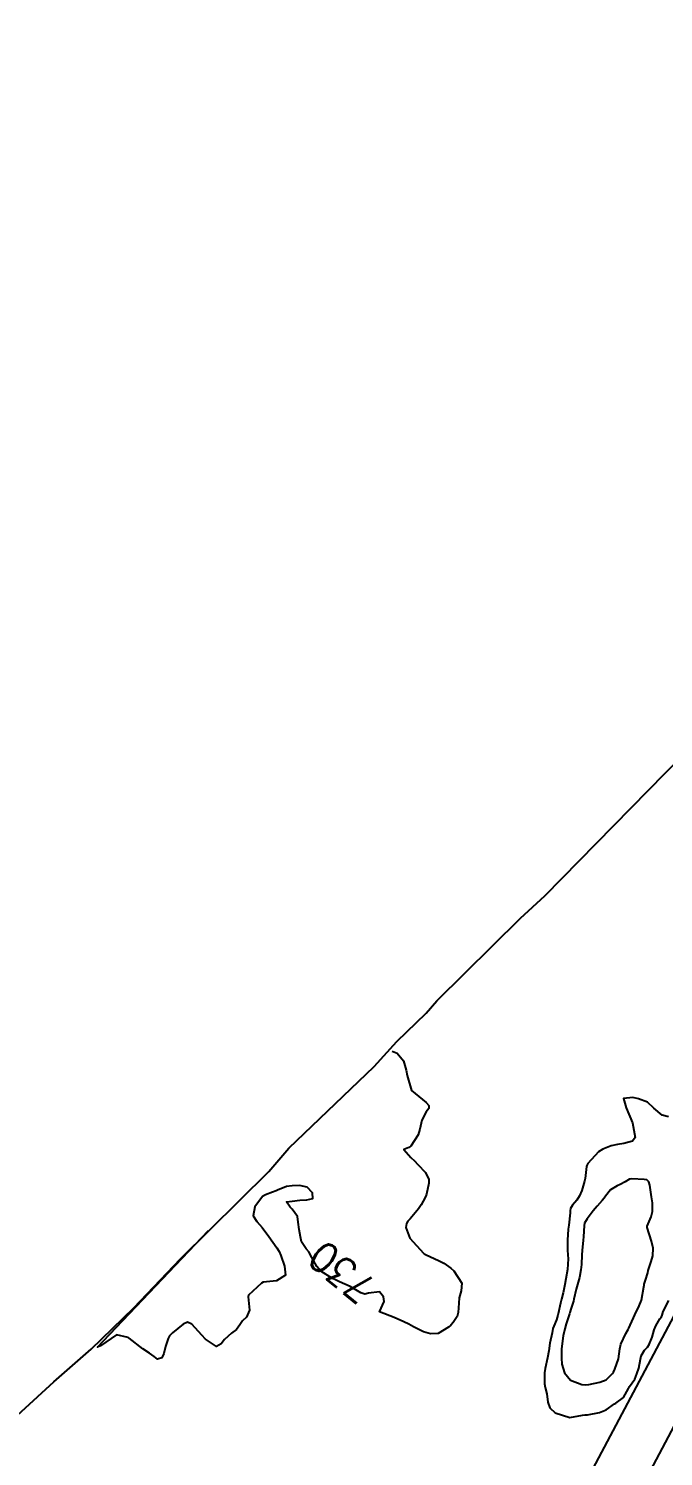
# Model space of a CAD drawing. Header units: metres. Extents: x 307586 to 320046, y 7427249 to 7434250.
# Drawn here: x 315197.4 to 315283.4, y 7432399.9 to 7432593.3 of the extents above; entities that cross this region are included whole.
import ezdxf
from ezdxf.enums import TextEntityAlignment as Align

# ---------------------------------------------------------------- set-up
doc = ezdxf.new("R2010")
doc.units = ezdxf.units.M
doc.header["$MEASUREMENT"] = 0
for name, color, linetype in [('Area', 45, 'Continuous'), ('Cotas', 45, 'Continuous'), ('Curvas de Nivel 1m', 11, 'Continuous'), ('Curvas de Nivel 5m', 15, 'Continuous'), ('Vias Primárias', 230, 'Continuous')]:
    doc.layers.add(name, color=color, linetype=linetype)
doc.styles.add('Style-STANDARD', font='STANDARD.shx')

msp = doc.modelspace()

# ---------------------------------------------------------------- linework, layer by layer
at = {"layer": 'Area'}
msp.add_polyline3d([(315192.5, 7432402.44, 731.77), (315200.8, 7432409.94, 729.6), (315205.83, 7432414.37, 729.68), (315211.62, 7432419.97, 732.91), (315217.94, 7432426.64, 730.2), (315229.91, 7432438.46, 730.09), (315232.65, 7432441.61, 735.8), (315244.18, 7432452.67, 730.54), (315247.27, 7432456.06, 729.81), (315251.26, 7432459.91, 729.58), (315252.7, 7432461.57, 729.55), (315264.01, 7432472.74, 729.5), (315267.33, 7432475.8, 729.27), (315286, 7432494.83, 730.02)], dxfattribs=at)
at = {"layer": 'Curvas de Nivel 1m', "elevation": 729, "flags": 128}
msp.add_lwpolyline([(315284.09, 7432445.87), (315283.22, 7432446.06), (315282.08, 7432447.02), (315281.24, 7432447.83), (315280.01, 7432448.29), (315279.25, 7432448.45), (315278, 7432448.33), (315278.33, 7432447.07), (315279.21, 7432445.06), (315279.55, 7432443.05), (315279.18, 7432442.57), (315278.02, 7432442.23), (315277.17, 7432442.11), (315276.32, 7432441.94), (315275.17, 7432441.49), (315274.61, 7432441.11), (315273.15, 7432439.51), (315273.01, 7432439.27), (315272.97, 7432439.13), (315272.77, 7432437.48), (315272.7, 7432437.13), (315272.35, 7432435.89), (315272.04, 7432435.14), (315271.65, 7432434.58), (315271.07, 7432433.88), (315270.8, 7432433.43), (315270.75, 7432433.15), (315270.74, 7432432.83), (315270.57, 7432431.16), (315270.5, 7432430.62), (315270.4, 7432429.16), (315270.38, 7432427.79), (315270.42, 7432427.16), (315270.46, 7432426.63), (315270.4, 7432425.16), (315270.18, 7432423.93), (315270.02, 7432423.16), (315269.79, 7432422.02), (315269.59, 7432421.16), (315269.46, 7432420.62), (315269.13, 7432419.17), (315269.09, 7432418.98), (315268.89, 7432418.34), (315268.53, 7432417.52), (315268.4, 7432417.18), (315268.3, 7432416.61), (315268.02, 7432415.18), (315267.84, 7432414.18), (315267.69, 7432413.19), (315267.37, 7432411.75), (315267.28, 7432411.19), (315267.29, 7432409.69), (315267.37, 7432409.19), (315267.61, 7432408.35), (315267.74, 7432407.19), (315267.99, 7432406.43), (315268.74, 7432405.78), (315270.73, 7432405.15), (315272.42, 7432405.45), (315272.74, 7432405.47), (315273.09, 7432405.48), (315274.74, 7432405.82), (315275.65, 7432406.18), (315276.75, 7432406.98), (315276.92, 7432407.08), (315277.98, 7432407.84), (315278.65, 7432409.05), (315278.79, 7432409.32), (315279.52, 7432410.32), (315279.8, 7432411.04), (315280.04, 7432411.81), (315280.28, 7432413.04), (315280.38, 7432413.48), (315280.84, 7432414.27), (315281.23, 7432414.64), (315281.47, 7432415.02), (315281.88, 7432416), (315282.15, 7432417.02), (315282.34, 7432417.56), (315282.89, 7432418.47), (315283.14, 7432418.77), (315283.23, 7432419.01), (315283.37, 7432419.47), (315284.12, 7432420.99)], dxfattribs=at)
at = {"layer": 'Curvas de Nivel 1m', "elevation": 728, "flags": 128}
msp.add_lwpolyline([(315281.12, 7432437.32), (315280.77, 7432437.38), (315279.12, 7432437.46), (315278.78, 7432437.4), (315278.21, 7432437.07), (315277.51, 7432436.67), (315277.11, 7432436.51), (315276.22, 7432435.97), (315275.56, 7432435.1), (315275.37, 7432434.82), (315275.08, 7432434.51), (315274.42, 7432433.76), (315273.88, 7432433.12), (315273.05, 7432432.04), (315272.71, 7432431.46), (315272.63, 7432431.13), (315272.54, 7432429.62), (315272.5, 7432429.14), (315272.39, 7432427.75), (315272.34, 7432427.14), (315272.27, 7432425.85), (315272.2, 7432425.14), (315272, 7432424.1), (315271.73, 7432423.14), (315271.56, 7432422.52), (315271.27, 7432421.15), (315271.2, 7432420.87), (315270.91, 7432419.95), (315270.72, 7432419.34), (315270.66, 7432419.15), (315270.22, 7432417.82), (315270.03, 7432417.16), (315269.82, 7432416.2), (315269.68, 7432415.16), (315269.6, 7432414.4), (315269.56, 7432413.16), (315269.63, 7432412.34), (315269.97, 7432411.16), (315270.79, 7432410.18), (315272.34, 7432409.58), (315272.79, 7432409.55), (315273.26, 7432409.6), (315274.79, 7432409.9), (315275.65, 7432410.23), (315276.51, 7432411.08), (315276.62, 7432411.27), (315276.81, 7432411.66), (315277.28, 7432413.07), (315277.47, 7432414.44), (315277.61, 7432415.07), (315278.3, 7432416.49), (315278.59, 7432417.05), (315278.69, 7432417.24), (315278.88, 7432417.65), (315279.33, 7432418.62), (315279.53, 7432419.05), (315280.11, 7432420.24), (315280.4, 7432421.04), (315280.73, 7432422.82), (315280.76, 7432423.03), (315280.8, 7432423.18), (315280.95, 7432423.72), (315281.26, 7432424.74), (315281.34, 7432425.03), (315281.75, 7432426.26), (315281.97, 7432427.02), (315281.98, 7432428.05), (315281.76, 7432429.02), (315281.2, 7432430.87), (315281.19, 7432431.03), (315281.75, 7432432.32), (315281.92, 7432433.02), (315281.89, 7432434.21), (315281.78, 7432435.02), (315281.55, 7432436.59), (315281.41, 7432437.03)], close=True, dxfattribs=at)
at = {"layer": 'Curvas de Nivel 5m', "elevation": 730, "flags": 128}
msp.add_lwpolyline([(315246.63, 7432454.76), (315247.32, 7432454.47), (315248.16, 7432453.43), (315248.55, 7432452.17), (315248.65, 7432451.43), (315249.26, 7432449.42), (315251.24, 7432447.78), (315251.58, 7432447.39), (315251.62, 7432446.99), (315251.22, 7432446.54), (315250.64, 7432445.4), (315250.4, 7432444.2), (315250.15, 7432443.41), (315249.17, 7432441.89), (315248.88, 7432441.71), (315248.22, 7432441.43), (315249.15, 7432440.35), (315249.65, 7432439.91), (315250.13, 7432439.41), (315251.13, 7432438.32), (315251.62, 7432437.38), (315251.6, 7432436.89), (315251.29, 7432435.39), (315251.25, 7432435.23), (315251.09, 7432434.91), (315250.55, 7432433.92), (315250.2, 7432433.4), (315249.05, 7432432.03), (315248.75, 7432431.72), (315248.56, 7432431.42), (315248.48, 7432430.87), (315249.02, 7432429.41), (315250.88, 7432427.39), (315250.99, 7432427.31), (315251.16, 7432427.22), (315252.98, 7432426.37), (315253.64, 7432426.02), (315254.58, 7432425.35), (315254.97, 7432425), (315256.09, 7432423.33), (315255.98, 7432422.28), (315255.71, 7432421.33), (315255.65, 7432420.6), (315255.57, 7432419.33), (315255.42, 7432418.81), (315254.88, 7432418), (315254.58, 7432417.64), (315254.28, 7432417.35), (315252.86, 7432416.52), (315251.81, 7432416.44), (315250.87, 7432416.72), (315249.52, 7432417.4), (315248.88, 7432417.77), (315248.2, 7432418.1), (315246.89, 7432418.66), (315244.9, 7432419.46), (315245.54, 7432420.83), (315245.44, 7432421.45), (315244.93, 7432422.15), (315243.41, 7432421.96), (315242.93, 7432421.85), (315242.39, 7432422.03), (315240.94, 7432422.87), (315239.48, 7432423.52), (315238.95, 7432423.76), (315238.53, 7432423.95), (315236.96, 7432424.94), (315236.43, 7432425.57), (315235.76, 7432426.79), (315235.33, 7432427.58), (315235, 7432427.99), (315234.33, 7432428.91), (315234.23, 7432429.59), (315234.05, 7432430.57), (315233.88, 7432431.6), (315233.81, 7432432.36), (315233.06, 7432433.33), (315232.81, 7432433.61), (315232.33, 7432434.36), (315233.08, 7432434.45), (315234.12, 7432434.55), (315235.08, 7432434.62), (315235.87, 7432434.79), (315235.85, 7432435.57), (315235.1, 7432436.33), (315234.06, 7432436.56), (315233.1, 7432436.52), (315232.31, 7432436.41), (315231.1, 7432435.92), (315230.9, 7432435.83), (315230.42, 7432435.64), (315229.45, 7432435.28), (315229.08, 7432435.05), (315228.02, 7432433.67), (315227.81, 7432432.43), (315228.3, 7432431.66), (315229.03, 7432430.87), (315229.91, 7432429.64), (315231, 7432428.09), (315231.3, 7432427.63), (315231.56, 7432427.05), (315232.06, 7432425.62), (315232.16, 7432424.41), (315230.94, 7432423.63), (315229.14, 7432423.45), (315228.94, 7432423.34), (315227.15, 7432421.68), (315227.12, 7432421.48), (315227.29, 7432419.67), (315226.88, 7432418.73), (315226.35, 7432418.22), (315225.98, 7432417.69), (315225.52, 7432417.04), (315224.86, 7432416.56), (315223.89, 7432415.71), (315223.48, 7432415.09), (315222.84, 7432414.75), (315221.34, 7432415.75), (315220.86, 7432416.28), (315219.48, 7432417.76), (315218.88, 7432418.02), (315218.33, 7432417.78), (315216.86, 7432416.6), (315216.47, 7432416.19), (315216.26, 7432415.81), (315215.9, 7432414.75), (315215.69, 7432413.81), (315215.42, 7432413.21), (315214.82, 7432413.04), (315214.36, 7432413.37), (315213.74, 7432413.84), (315212.83, 7432414.41), (315210.98, 7432415.87), (315210.85, 7432415.97), (315209.29, 7432416.32), (315207.13, 7432414.83), (315206.7, 7432414.67), (315207.47, 7432415.46), (315221.75, 7432430.46)], dxfattribs=at)
at = {"layer": 'Vias Primárias'}
for points in [[(315385.19, 7432593.25), (315356.46, 7432539.2), (315332.14, 7432493.02), (315303.93, 7432440.03), (315280.79, 7432396.39), (315262.19, 7432361.18), (315241.5, 7432322.07), (315231.6, 7432302.36), (315226.07, 7432293.31), (315220.71, 7432284.84), (315212.73, 7432273.34), (315202.02, 7432259.45), (315192.31, 7432247.82)], [(315385.19, 7432593.25), (315356.46, 7432539.2), (315332.14, 7432493.02), (315303.93, 7432440.03), (315280.79, 7432396.39), (315262.19, 7432361.18), (315241.5, 7432322.07), (315231.6, 7432302.36), (315226.07, 7432293.31), (315220.71, 7432284.84), (315212.73, 7432273.34), (315202.02, 7432259.45), (315192.31, 7432247.82)], [(315367.85, 7432575.54), (315350.27, 7432542.48), (315325.96, 7432496.3), (315297.75, 7432443.32), (315274.6, 7432399.66), (315256, 7432364.45), (315235.28, 7432325.28), (315225.48, 7432305.76), (315220.13, 7432297), (315214.87, 7432288.71), (315207.08, 7432277.47), (315196.56, 7432263.83)], [(315367.85, 7432575.54), (315350.27, 7432542.48), (315325.96, 7432496.3), (315297.75, 7432443.32), (315274.6, 7432399.66), (315256, 7432364.45), (315235.28, 7432325.28), (315225.48, 7432305.76), (315220.13, 7432297), (315214.87, 7432288.71), (315207.08, 7432277.47), (315196.56, 7432263.83)]]:
    msp.add_lwpolyline(points, dxfattribs=at)

# ---------------------------------------------------------------- texts
at = {"layer": 'Cotas', "style": 'Style-STANDARD'}
msp.add_text('730', height=4, rotation=140.8302, dxfattribs=at).set_placement((315239.79, 7432424.8, 730), align=Align.MIDDLE_CENTER)

doc.saveas('drawing.dxf')
